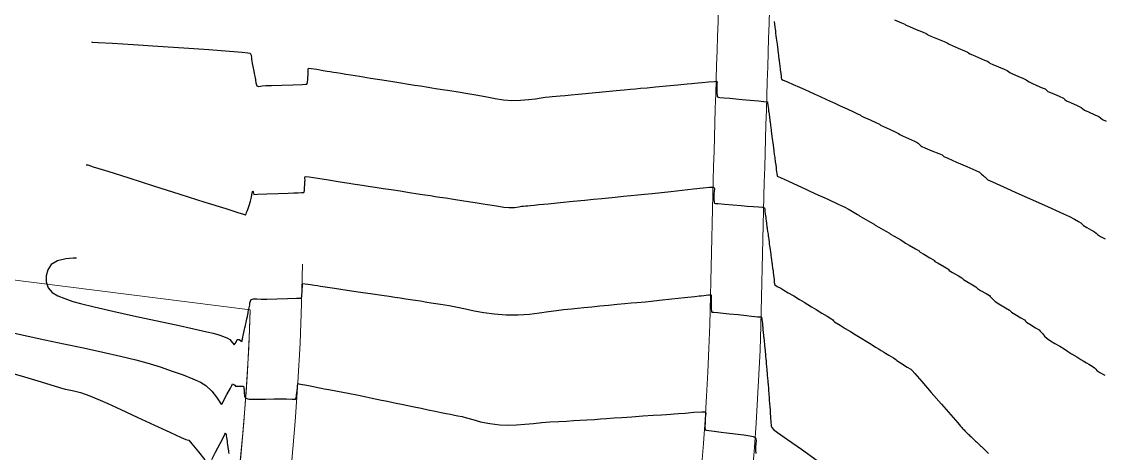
# Model space of a CAD drawing. Header units: millimetres. Extents: x 340454 to 342791, y 6993867 to 6995092.
# Drawn here: x 341707.8 to 341771.3, y 6994542.6 to 6994567.9 of the extents above; entities that cross this region are included whole.
import ezdxf

# ---------------------------------------------------------------- set-up
doc = ezdxf.new("R2010")
doc.units = ezdxf.units.MM
doc.header["$LTSCALE"] = 10
for name, color, linetype in [('T-HM-CURVA_INTERMEDIARIA', 45, 'Continuous'), ('T-HM-CURVA_MESTRA', 20, 'Continuous'), ('URB-Calçadas', 2, 'Continuous'), ('URB-Quadras', 3, 'Continuous')]:
    doc.layers.add(name, color=color, linetype=linetype)

msp = doc.modelspace()

# ---------------------------------------------------------------- linework, layer by layer
at = {"layer": 'T-HM-CURVA_INTERMEDIARIA', "color": 45, "linetype": 'Continuous', "lineweight": -3, "flags": 128}
for points, elevation in [([(341759.051, 6994568.044), (341759.465, 6994567.876), (341759.659, 6994567.796), (341759.702, 6994567.764), (341759.744, 6994567.731), (341759.93, 6994567.654), (341760.327, 6994567.491), (341760.726, 6994567.328), (341760.914, 6994567.25), (341760.964, 6994567.211), (341761.014, 6994567.173), (341761.194, 6994567.097), (341761.576, 6994566.94), (341761.958, 6994566.782), (341762.141, 6994566.704), (341762.198, 6994566.66), (341762.255, 6994566.616), (341762.43, 6994566.542), (341762.796, 6994566.39), (341763.163, 6994566.237), (341763.342, 6994566.16), (341763.405, 6994566.11), (341763.468, 6994566.061), (341763.639, 6994565.987), (341763.989, 6994565.84), (341764.341, 6994565.692), (341764.516, 6994565.616), (341764.585, 6994565.561), (341764.654, 6994565.507), (341764.821, 6994565.433), (341765.157, 6994565.292), (341765.494, 6994565.149), (341765.664, 6994565.074), (341765.74, 6994565.013), (341765.815, 6994564.953), (341765.978, 6994564.881), (341766.299, 6994564.744), (341766.622, 6994564.607), (341766.789, 6994564.532), (341766.869, 6994564.466), (341766.95, 6994564.401), (341767.11, 6994564.329), (341767.417, 6994564.198), (341767.726, 6994564.065), (341767.889, 6994563.991), (341767.975, 6994563.92), (341768.061, 6994563.85), (341768.307, 6994563.74), (341768.716, 6994563.564), (341768.967, 6994563.45), (341769.058, 6994563.375), (341769.149, 6994563.299), (341769.387, 6994563.191), (341769.778, 6994563.022), (341770.022, 6994562.911), (341770.118, 6994562.831), (341770.214, 6994562.75), (341770.446, 6994562.643), (341770.818, 6994562.482), (341771.055, 6994562.372), (341771.155, 6994562.287), (341771.256, 6994562.202), (341771.482, 6994562.097)], 706), ([(341711.917, 6994566.75), (341711.917, 6994566.75), (341711.922, 6994566.749), (341711.925, 6994566.749), (341711.98, 6994566.745), (341712.295, 6994566.726), (341713.136, 6994566.673), (341714.354, 6994566.596), (341715.801, 6994566.502), (341717.325, 6994566.401), (341718.779, 6994566.301), (341720.011, 6994566.21), (341720.738, 6994566.15), (341721.082, 6994566.116), (341721.198, 6994566.098), (341721.218, 6994566.092), (341721.244, 6994566.06), (341721.278, 6994565.973), (341721.295, 6994565.827), (341721.293, 6994565.717), (341721.308, 6994565.642), (341721.34, 6994565.484), (341721.376, 6994565.302), (341721.394, 6994565.217), (341721.411, 6994565.132), (341721.432, 6994565.028), (341721.458, 6994564.898), (341721.49, 6994564.739), (341721.514, 6994564.622), (341721.526, 6994564.564), (341721.537, 6994564.506), (341721.539, 6994564.359), (341721.605, 6994564.173), (341721.731, 6994564.144), (341721.915, 6994564.166), (341722.139, 6994564.19), (341722.474, 6994564.201), (341723.068, 6994564.22), (341723.729, 6994564.241), (341724.266, 6994564.259), (341724.489, 6994564.266), (341724.542, 6994564.267), (341724.567, 6994564.318), (341724.579, 6994564.373), (341724.587, 6994564.427), (341724.595, 6994564.518), (341724.603, 6994564.647), (341724.614, 6994564.815), (341724.621, 6994564.927), (341724.627, 6994565.029), (341724.625, 6994565.132), (341724.639, 6994565.216), (341724.799, 6994565.2), (341725.137, 6994565.145), (341725.502, 6994565.081), (341725.738, 6994565.04), (341725.92, 6994565.011), (341726.102, 6994564.982), (341726.29, 6994564.952), (341726.531, 6994564.914), (341726.825, 6994564.867), (341727.126, 6994564.819), (341727.645, 6994564.737), (341728.289, 6994564.634), (341728.967, 6994564.526), (341729.586, 6994564.427), (341730.054, 6994564.353), (341730.51, 6994564.28), (341730.865, 6994564.223), (341731.221, 6994564.167), (341731.677, 6994564.094), (341732.097, 6994564.028), (341732.51, 6994563.962), (341732.947, 6994563.894), (341733.435, 6994563.817), (341734.005, 6994563.727), (341734.588, 6994563.625), (341735.111, 6994563.521), (341735.602, 6994563.428), (341736.085, 6994563.357), (341736.586, 6994563.32), (341737.093, 6994563.326), (341737.564, 6994563.366), (341737.977, 6994563.421), (341738.309, 6994563.473), (341738.54, 6994563.505), (341738.771, 6994563.527), (341738.955, 6994563.544), (341739.186, 6994563.566), (341739.428, 6994563.588), (341739.722, 6994563.616), (341740.07, 6994563.648), (341740.471, 6994563.685), (341740.913, 6994563.727), (341741.494, 6994563.782), (341742.124, 6994563.841), (341742.712, 6994563.896), (341743.169, 6994563.939), (341743.55, 6994563.975), (341743.847, 6994564.003), (341744.144, 6994564.031), (341744.526, 6994564.067), (341745.015, 6994564.112), (341745.664, 6994564.172), (341746.331, 6994564.234), (341746.875, 6994564.284), (341747.152, 6994564.31), (341747.336, 6994564.327), (341747.519, 6994564.344), (341747.76, 6994564.367), (341748.131, 6994564.403), (341748.474, 6994564.435), (341748.627, 6994564.446), (341748.63, 6994564.393), (341748.627, 6994564.339), (341748.627, 6994564.262), (341748.627, 6994564.136), (341748.627, 6994563.909), (341748.627, 6994563.784), (341748.628, 6994563.715), (341748.63, 6994563.661), (341748.637, 6994563.593), (341748.649, 6994563.538), (341748.692, 6994563.508), (341748.791, 6994563.498), (341749.04, 6994563.475), (341749.374, 6994563.445), (341749.731, 6994563.412), (341750.101, 6994563.377), (341750.584, 6994563.333), (341751.067, 6994563.288), (341751.38, 6994563.258), (341751.533, 6994563.244), (341751.583, 6994563.239), (341751.59, 6994563.238), (341751.592, 6994563.231), (341751.596, 6994563.201), (341751.598, 6994563.179), (341751.614, 6994563.05), (341751.645, 6994562.813), (341751.662, 6994562.683), (341751.67, 6994562.62), (341751.684, 6994562.51), (341751.711, 6994562.307), (341751.726, 6994562.187), (341751.734, 6994562.127), (341751.742, 6994562.067), (341751.765, 6994561.887), (341751.791, 6994561.691), (341751.802, 6994561.602), (341751.814, 6994561.514), (341751.833, 6994561.368), (341751.855, 6994561.195), (341751.871, 6994561.075), (341751.887, 6994560.955), (341751.903, 6994560.831), (341751.92, 6994560.699), (341751.944, 6994560.517), (341751.963, 6994560.371), (341751.975, 6994560.282), (341751.985, 6994560.203), (341751.994, 6994560.136), (341752.003, 6994560.07), (341752.02, 6994559.94), (341752.051, 6994559.707), (341752.074, 6994559.527), (341752.098, 6994559.351), (341752.112, 6994559.244), (341752.126, 6994559.133), (341752.138, 6994559.049), (341752.145, 6994558.992), (341752.152, 6994558.942), (341752.161, 6994558.874), (341752.359, 6994558.783), (341752.872, 6994558.549), (341753.583, 6994558.224), (341754.377, 6994557.861), (341755.137, 6994557.512), (341755.747, 6994557.229), (341756.089, 6994557.065), (341756.393, 6994556.904), (341756.675, 6994556.746), (341756.883, 6994556.625), (341756.966, 6994556.575), (341757.011, 6994556.531), (341757.233, 6994556.406), (341757.643, 6994556.176), (341757.866, 6994556.05), (341757.919, 6994555.998), (341758.136, 6994555.875), (341758.535, 6994555.649), (341758.753, 6994555.525), (341758.814, 6994555.465), (341759.026, 6994555.343), (341759.414, 6994555.123), (341759.628, 6994555), (341759.696, 6994554.932), (341759.903, 6994554.813), (341760.281, 6994554.597), (341760.49, 6994554.476), (341760.528, 6994554.438), (341760.565, 6994554.4), (341760.768, 6994554.282), (341761.135, 6994554.071), (341761.34, 6994553.952), (341761.381, 6994553.91), (341761.422, 6994553.868), (341761.621, 6994553.752), (341761.978, 6994553.545), (341762.178, 6994553.428), (341762.222, 6994553.382), (341762.267, 6994553.337), (341762.461, 6994553.222), (341762.808, 6994553.02), (341763.004, 6994552.904), (341763.052, 6994552.855), (341763.1, 6994552.806), (341763.29, 6994552.693), (341763.627, 6994552.495), (341763.819, 6994552.381), (341763.87, 6994552.328), (341763.921, 6994552.275), (341764.107, 6994552.163), (341764.434, 6994551.971), (341764.623, 6994551.858), (341764.678, 6994551.802), (341764.731, 6994551.745), (341764.786, 6994551.687), (341764.841, 6994551.629), (341764.896, 6994551.57), (341764.954, 6994551.512), (341765.178, 6994551.378), (341765.571, 6994551.146), (341765.797, 6994551.009), (341765.857, 6994550.946), (341765.917, 6994550.883), (341766.12, 6994550.76), (341766.47, 6994550.552), (341766.676, 6994550.426), (341766.739, 6994550.359), (341766.802, 6994550.292), (341767, 6994550.171), (341767.339, 6994549.969), (341767.54, 6994549.846), (341767.608, 6994549.777), (341767.673, 6994549.704), (341767.74, 6994549.622), (341767.863, 6994549.481), (341768.024, 6994549.328), (341768.221, 6994549.191), (341768.462, 6994549.049), (341768.751, 6994548.879), (341769.005, 6994548.722), (341769.207, 6994548.597), (341769.454, 6994548.445), (341769.751, 6994548.261), (341769.999, 6994548.109), (341770.134, 6994548.026), (341770.229, 6994547.967), (341770.325, 6994547.908), (341770.461, 6994547.827), (341770.661, 6994547.707), (341770.792, 6994547.621), (341770.867, 6994547.539), (341770.941, 6994547.457), (341771.118, 6994547.346), (341771.403, 6994547.175)], 704), ([(341711.588, 6994559.538), (341711.598, 6994559.537), (341711.644, 6994559.532), (341711.679, 6994559.527), (341712, 6994559.426), (341712.853, 6994559.156), (341714.086, 6994558.765), (341715.548, 6994558.303), (341717.085, 6994557.816), (341718.547, 6994557.353), (341719.779, 6994556.963), (341720.498, 6994556.736), (341720.83, 6994556.631), (341720.935, 6994556.598), (341720.949, 6994556.594), (341720.952, 6994556.6), (341720.963, 6994556.628), (341720.971, 6994556.649), (341721.005, 6994556.737), (341721.038, 6994556.821), (341721.057, 6994556.868), (341721.076, 6994556.916), (341721.098, 6994556.969), (341721.119, 6994557.025), (341721.157, 6994557.153), (341721.229, 6994557.404), (341721.291, 6994557.632), (341721.342, 6994557.885), (341721.372, 6994558.013), (341721.396, 6994557.942), (341721.409, 6994557.867), (341721.422, 6994557.801), (341721.647, 6994557.808), (341722.189, 6994557.828), (341722.854, 6994557.854), (341723.451, 6994557.877), (341723.785, 6994557.889), (341724.022, 6994557.898), (341724.22, 6994557.906), (341724.306, 6994557.909), (341724.364, 6994557.912), (341724.385, 6994557.965), (341724.396, 6994558.017), (341724.403, 6994558.071), (341724.408, 6994558.126), (341724.414, 6994558.226), (341724.421, 6994558.34), (341724.425, 6994558.404), (341724.429, 6994558.469), (341724.433, 6994558.546), (341724.438, 6994558.633), (341724.432, 6994558.749), (341724.452, 6994558.859), (341724.672, 6994558.838), (341725.18, 6994558.761), (341725.807, 6994558.659), (341726.387, 6994558.563), (341726.752, 6994558.503), (341727.025, 6994558.461), (341727.241, 6994558.428), (341727.513, 6994558.387), (341727.798, 6994558.343), (341728.145, 6994558.29), (341728.554, 6994558.227), (341729.027, 6994558.155), (341729.486, 6994558.084), (341730.019, 6994558.002), (341730.567, 6994557.918), (341731.069, 6994557.84), (341731.468, 6994557.779), (341731.813, 6994557.726), (341732.082, 6994557.684), (341732.351, 6994557.643), (341732.696, 6994557.59), (341733.147, 6994557.521), (341733.765, 6994557.427), (341734.431, 6994557.325), (341735.024, 6994557.235), (341735.423, 6994557.174), (341735.799, 6994557.108), (341736.103, 6994557.052), (341736.407, 6994557.025), (341736.729, 6994557.038), (341736.996, 6994557.074), (341737.152, 6994557.099), (341737.275, 6994557.111), (341737.398, 6994557.123), (341737.513, 6994557.135), (341737.682, 6994557.151), (341737.887, 6994557.172), (341738.167, 6994557.199), (341738.716, 6994557.254), (341739.422, 6994557.324), (341740.176, 6994557.399), (341740.865, 6994557.467), (341741.379, 6994557.518), (341741.873, 6994557.568), (341742.257, 6994557.606), (341742.641, 6994557.644), (341743.135, 6994557.693), (341743.571, 6994557.736), (341743.97, 6994557.775), (341744.375, 6994557.814), (341744.824, 6994557.858), (341745.36, 6994557.91), (341745.926, 6994557.972), (341746.58, 6994558.049), (341747.24, 6994558.126), (341747.825, 6994558.189), (341748.184, 6994558.219), (341748.362, 6994558.225), (341748.428, 6994558.218), (341748.443, 6994558.212), (341748.464, 6994558.186), (341748.481, 6994558.118), (341748.468, 6994557.993), (341748.445, 6994557.828), (341748.446, 6994557.633), (341748.446, 6994557.527), (341748.447, 6994557.475), (341748.453, 6994557.388), (341748.462, 6994557.332), (341748.48, 6994557.281), (341748.538, 6994557.273), (341748.691, 6994557.26), (341749.068, 6994557.226), (341749.555, 6994557.183), (341750.039, 6994557.14), (341750.404, 6994557.108), (341750.745, 6994557.083), (341751.061, 6994557.063), (341751.3, 6994557.044), (341751.412, 6994557.019), (341751.439, 6994556.915), (341751.443, 6994556.788), (341751.463, 6994556.643), (341751.489, 6994556.447), (341751.503, 6994556.344), (341751.514, 6994556.264), (341751.537, 6994556.088), (341751.563, 6994555.9), (341751.572, 6994555.834), (341751.58, 6994555.768), (341751.601, 6994555.62), (341751.623, 6994555.455), (341751.635, 6994555.364), (341751.648, 6994555.273), (341751.664, 6994555.152), (341751.683, 6994555.01), (341751.7, 6994554.889), (341751.715, 6994554.777), (341751.729, 6994554.67), (341751.744, 6994554.563), (341751.764, 6994554.413), (341751.782, 6994554.282), (341751.794, 6994554.198), (341751.805, 6994554.115), (341751.828, 6994553.944), (341751.85, 6994553.786), (341751.858, 6994553.727), (341751.866, 6994553.667), (341751.893, 6994553.474), (341751.918, 6994553.291), (341751.928, 6994553.218), (341751.951, 6994553.049), (341751.986, 6994552.795), (341751.99, 6994552.635), (341752.027, 6994552.497), (341752.167, 6994552.393), (341752.378, 6994552.288), (341752.552, 6994552.184), (341752.816, 6994552.026), (341753.133, 6994551.836), (341753.466, 6994551.635), (341753.744, 6994551.467), (341753.962, 6994551.335), (341754.177, 6994551.204), (341754.452, 6994551.036), (341754.782, 6994550.834), (341755.09, 6994550.646), (341755.321, 6994550.504), (341755.423, 6994550.439), (341755.477, 6994550.382), (341755.53, 6994550.324), (341755.632, 6994550.259), (341755.86, 6994550.118), (341756.16, 6994549.934), (341756.475, 6994549.74), (341756.734, 6994549.58), (341756.937, 6994549.455), (341757.138, 6994549.331), (341757.389, 6994549.176), (341757.679, 6994548.997), (341757.942, 6994548.835), (341758.149, 6994548.708), (341758.273, 6994548.632), (341758.397, 6994548.555), (341758.522, 6994548.478), (341758.721, 6994548.357), (341758.989, 6994548.192), (341759.128, 6994548.106), (341759.186, 6994548.042), (341759.403, 6994547.908), (341759.801, 6994547.663), (341760.02, 6994547.528), (341760.084, 6994547.456), (341760.243, 6994547.274), (341760.649, 6994546.809), (341761.202, 6994546.174), (341761.804, 6994545.482), (341762.358, 6994544.847), (341762.764, 6994544.38), (341762.925, 6994544.195), (341762.967, 6994544.15), (341763.008, 6994544.104), (341763.05, 6994544.058), (341763.092, 6994544.012), (341763.134, 6994543.965), (341763.177, 6994543.917), (341763.223, 6994543.87), (341763.271, 6994543.822), (341763.322, 6994543.774), (341763.375, 6994543.724), (341763.427, 6994543.675), (341763.48, 6994543.625), (341763.534, 6994543.574), (341763.588, 6994543.524), (341763.642, 6994543.472), (341763.698, 6994543.42), (341763.753, 6994543.368), (341763.809, 6994543.315), (341763.866, 6994543.261), (341763.923, 6994543.207), (341763.981, 6994543.153), (341764.04, 6994543.098), (341764.099, 6994543.042), (341764.159, 6994542.986), (341764.219, 6994542.929), (341764.28, 6994542.871), (341764.341, 6994542.813), (341764.4, 6994542.755), (341764.455, 6994542.696), (341764.509, 6994542.638), (341764.563, 6994542.577)], 703), ([(341711, 6994554.082), (341711, 6994554.079), (341711, 6994554.063), (341710.999, 6994554.053), (341710.817, 6994554.047), (341710.392, 6994554.007), (341709.905, 6994553.895), (341709.535, 6994553.676), (341709.335, 6994553.366), (341709.237, 6994553.021), (341709.245, 6994552.662), (341709.362, 6994552.311), (341709.588, 6994552.033), (341709.914, 6994551.84), (341710.324, 6994551.684), (341710.802, 6994551.515), (341711.248, 6994551.387), (341712.064, 6994551.19), (341713.142, 6994550.945), (341714.374, 6994550.673), (341715.651, 6994550.395), (341716.866, 6994550.132), (341717.909, 6994549.906), (341718.674, 6994549.736), (341719.051, 6994549.645), (341719.371, 6994549.544), (341719.653, 6994549.445), (341719.877, 6994549.352), (341720.026, 6994549.27), (341720.171, 6994549.075), (341720.279, 6994548.961), (341720.4, 6994549.119), (341720.46, 6994549.276), (341720.513, 6994549.281), (341720.568, 6994549.277), (341720.638, 6994549.21), (341720.717, 6994549.153), (341720.758, 6994549.292), (341720.781, 6994549.433), (341720.802, 6994549.522), (341720.84, 6994549.693), (341720.882, 6994549.879), (341720.899, 6994549.955), (341720.916, 6994550.032), (341720.937, 6994550.123), (341720.953, 6994550.197), (341720.971, 6994550.275), (341720.982, 6994550.325), (341720.997, 6994550.395), (341721.018, 6994550.489), (341721.051, 6994550.637), (341721.081, 6994550.772), (341721.094, 6994550.834), (341721.107, 6994550.895), (341721.144, 6994551.063), (341721.178, 6994551.22), (341721.192, 6994551.288), (341721.194, 6994551.435), (341721.266, 6994551.635), (341721.403, 6994551.672), (341721.607, 6994551.66), (341721.854, 6994551.648), (341722.192, 6994551.656), (341722.774, 6994551.67), (341723.415, 6994551.685), (341723.935, 6994551.697), (341724.15, 6994551.702), (341724.202, 6994551.702), (341724.228, 6994551.748), (341724.24, 6994551.8), (341724.249, 6994551.856), (341724.256, 6994551.932), (341724.262, 6994552.026), (341724.268, 6994552.119), (341724.277, 6994552.254), (341724.286, 6994552.393), (341724.292, 6994552.487), (341724.297, 6994552.569), (341724.447, 6994552.549), (341724.751, 6994552.504), (341725.002, 6994552.467), (341725.176, 6994552.44), (341725.35, 6994552.413), (341725.615, 6994552.374), (341726.175, 6994552.291), (341726.909, 6994552.182), (341727.698, 6994552.066), (341728.42, 6994551.959), (341728.956, 6994551.879), (341729.376, 6994551.818), (341729.71, 6994551.769), (341730.015, 6994551.725), (341730.348, 6994551.675), (341730.768, 6994551.611), (341731.208, 6994551.542), (341731.595, 6994551.48), (341731.975, 6994551.418), (341732.397, 6994551.349), (341732.907, 6994551.267), (341733.381, 6994551.177), (341733.864, 6994551.07), (341734.374, 6994550.959), (341734.928, 6994550.857), (341735.546, 6994550.776), (341736.243, 6994550.729), (341736.958, 6994550.729), (341737.613, 6994550.77), (341738.207, 6994550.836), (341738.739, 6994550.913), (341739.207, 6994550.984), (341739.61, 6994551.035), (341740.078, 6994551.081), (341740.442, 6994551.119), (341740.806, 6994551.156), (341741.274, 6994551.203), (341741.749, 6994551.249), (341742.261, 6994551.297), (341742.767, 6994551.344), (341743.225, 6994551.387), (341743.594, 6994551.422), (341743.922, 6994551.452), (341744.178, 6994551.475), (341744.433, 6994551.499), (341744.761, 6994551.532), (341745.251, 6994551.583), (341745.971, 6994551.66), (341746.728, 6994551.742), (341747.328, 6994551.807), (341747.578, 6994551.834), (341747.633, 6994551.839), (341747.689, 6994551.845), (341747.85, 6994551.864), (341748.133, 6994551.896), (341748.288, 6994551.91), (341748.288, 6994551.814), (341748.288, 6994551.715), (341748.288, 6994551.563), (341748.288, 6994551.394), (341748.288, 6994551.275), (341748.288, 6994551.215), (341748.287, 6994551.164), (341748.288, 6994551.108), (341748.29, 6994551.056), (341748.296, 6994550.987), (341748.304, 6994550.935), (341748.327, 6994550.89), (341748.434, 6994550.88), (341748.686, 6994550.856), (341748.985, 6994550.828), (341749.344, 6994550.791), (341749.862, 6994550.737), (341750.362, 6994550.685), (341750.663, 6994550.654), (341750.852, 6994550.634), (341751.009, 6994550.618), (341751.092, 6994550.609), (341751.176, 6994550.607), (341751.248, 6994550.593), (341751.27, 6994550.454), (341751.293, 6994550.213), (341751.303, 6994550.082), (341751.31, 6994550.017), (341751.323, 6994549.894), (341751.347, 6994549.667), (341751.361, 6994549.531), (341751.368, 6994549.462), (341751.375, 6994549.393), (341751.397, 6994549.178), (341751.417, 6994548.979), (341751.422, 6994548.923), (341751.427, 6994548.875), (341751.433, 6994548.82), (341751.44, 6994548.747), (341751.448, 6994548.66), (341751.458, 6994548.558), (341751.471, 6994548.426), (341751.484, 6994548.291), (341751.498, 6994548.139), (341751.51, 6994548.006), (341751.523, 6994547.873), (341751.54, 6994547.674), (341751.555, 6994547.509), (341751.564, 6994547.414), (341751.572, 6994547.32), (341751.583, 6994547.187), (341751.6, 6994546.988), (341751.61, 6994546.877), (341751.614, 6994546.821), (341751.619, 6994546.766), (341751.63, 6994546.638), (341751.648, 6994546.404), (341751.662, 6994546.241), (341751.671, 6994546.119), (341751.679, 6994546.016), (341751.685, 6994545.927), (341751.692, 6994545.839), (341751.7, 6994545.723), (341751.714, 6994545.52), (341751.728, 6994545.325), (341751.741, 6994545.144), (341751.754, 6994544.963), (341751.771, 6994544.708), (341751.791, 6994544.403), (341751.801, 6994544.252), (341751.806, 6994544.179), (341751.856, 6994544.103), (341751.941, 6994543.995), (341752.175, 6994543.826), (341752.761, 6994543.411), (341753.581, 6994542.831), (341754.517, 6994542.171)], 702), ([(341707.367, 6994549.66), (341708.175, 6994549.481), (341709.167, 6994549.268), (341710.275, 6994549.031), (341711.431, 6994548.783), (341712.565, 6994548.535), (341713.609, 6994548.298), (341714.495, 6994548.083), (341715.154, 6994547.904), (341715.921, 6994547.664), (341716.638, 6994547.426), (341717.286, 6994547.194), (341717.844, 6994546.971), (341718.292, 6994546.763), (341718.61, 6994546.574), (341718.957, 6994546.253), (341719.242, 6994545.893), (341719.434, 6994545.6), (341719.507, 6994545.478), (341719.566, 6994545.504), (341719.657, 6994545.673), (341719.854, 6994546.042), (341720.052, 6994546.413), (341720.144, 6994546.586), (341720.183, 6994546.676), (341720.248, 6994546.638), (341720.311, 6994546.595), (341720.355, 6994546.534), (341720.413, 6994546.535), (341720.487, 6994546.536), (341720.583, 6994546.537), (341720.655, 6994546.536), (341720.727, 6994546.535), (341720.82, 6994546.539), (341720.84, 6994546.439), (341720.867, 6994546.268), (341720.869, 6994546.131), (341720.875, 6994545.962), (341720.943, 6994545.825), (341721.159, 6994545.784), (341721.588, 6994545.772), (341722.11, 6994545.778), (341722.605, 6994545.789), (341722.952, 6994545.793), (341723.351, 6994545.788), (341723.685, 6994545.784), (341723.828, 6994545.782), (341723.88, 6994545.78), (341723.908, 6994545.83), (341723.922, 6994545.882), (341723.932, 6994545.935), (341723.944, 6994546.02), (341723.957, 6994546.147), (341723.974, 6994546.306), (341723.986, 6994546.419), (341723.994, 6994546.5), (341724.002, 6994546.578), (341724.005, 6994546.634), (341724.013, 6994546.69), (341724.178, 6994546.663), (341724.544, 6994546.593), (341724.94, 6994546.516), (341725.193, 6994546.466), (341725.379, 6994546.428), (341725.565, 6994546.39), (341725.83, 6994546.338), (341726.342, 6994546.239), (341726.967, 6994546.119), (341727.572, 6994546.001), (341728.027, 6994545.911), (341728.381, 6994545.839), (341728.657, 6994545.781), (341728.932, 6994545.723), (341729.285, 6994545.649), (341729.692, 6994545.564), (341730.198, 6994545.457), (341730.739, 6994545.344), (341731.251, 6994545.237), (341731.668, 6994545.15), (341732.075, 6994545.067), (341732.427, 6994544.996), (341732.727, 6994544.936), (341732.978, 6994544.886), (341733.222, 6994544.836), (341733.417, 6994544.797), (341733.661, 6994544.747), (341733.912, 6994544.68), (341734.283, 6994544.573), (341734.75, 6994544.452), (341735.286, 6994544.342), (341735.867, 6994544.268), (341736.362, 6994544.25), (341736.858, 6994544.265), (341737.352, 6994544.303), (341737.844, 6994544.352), (341738.333, 6994544.4), (341738.818, 6994544.437), (341739.345, 6994544.467), (341739.794, 6994544.491), (341740.195, 6994544.513), (341740.582, 6994544.535), (341740.988, 6994544.56), (341741.437, 6994544.589), (341741.787, 6994544.614), (341742.136, 6994544.639), (341742.585, 6994544.671), (341743.036, 6994544.702), (341743.625, 6994544.743), (341744.266, 6994544.787), (341744.875, 6994544.829), (341745.366, 6994544.863), (341745.656, 6994544.883), (341745.914, 6994544.899), (341746.119, 6994544.911), (341746.377, 6994544.927), (341746.755, 6994544.958), (341747.275, 6994545.003), (341747.742, 6994545.038), (341747.957, 6994545.04), (341747.965, 6994544.942), (341747.948, 6994544.817), (341747.941, 6994544.662), (341747.931, 6994544.443), (341747.926, 6994544.328), (341747.923, 6994544.256), (341747.921, 6994544.205), (341747.92, 6994544.141), (341747.922, 6994544.09), (341747.927, 6994544.031), (341747.938, 6994543.978), (341747.999, 6994543.959), (341748.141, 6994543.939), (341748.471, 6994543.891), (341748.866, 6994543.833), (341749.208, 6994543.793), (341749.694, 6994543.744), (341750.208, 6994543.685), (341750.561, 6994543.629), (341750.753, 6994543.583), (341750.833, 6994543.55), (341750.855, 6994543.532), (341750.878, 6994543.502), (341750.908, 6994543.436), (341750.921, 6994543.326), (341750.904, 6994543.166), (341750.887, 6994542.96), (341750.898, 6994542.755), (341750.907, 6994542.584)], 701)]:
    msp.add_lwpolyline(points, dxfattribs=dict(at, elevation=elevation))
at = {"layer": 'T-HM-CURVA_MESTRA', "color": 20, "linetype": 'Continuous', "lineweight": -3, "flags": 128}
for points, elevation in [([(341751.986, 6994567.959), (341752.007, 6994567.795), (341752.029, 6994567.612), (341752.042, 6994567.509), (341752.055, 6994567.407), (341752.072, 6994567.274), (341752.092, 6994567.116), (341752.109, 6994566.979), (341752.125, 6994566.855), (341752.139, 6994566.737), (341752.154, 6994566.62), (341752.176, 6994566.449), (341752.194, 6994566.302), (341752.206, 6994566.213), (341752.217, 6994566.124), (341752.242, 6994565.928), (341752.264, 6994565.75), (341752.272, 6994565.689), (341752.28, 6994565.628), (341752.295, 6994565.508), (341752.321, 6994565.307), (341752.335, 6994565.197), (341752.343, 6994565.132), (341752.359, 6994565.005), (341752.389, 6994564.773), (341752.405, 6994564.644), (341752.416, 6994564.561), (341752.517, 6994564.515), (341752.768, 6994564.404), (341753.107, 6994564.256), (341753.467, 6994564.097), (341753.779, 6994563.958), (341754.05, 6994563.837), (341754.333, 6994563.71), (341754.681, 6994563.552), (341755.017, 6994563.4), (341755.279, 6994563.28), (341755.54, 6994563.161), (341755.869, 6994563.008), (341756.269, 6994562.823), (341756.644, 6994562.648), (341756.923, 6994562.518), (341757.034, 6994562.465), (341757.084, 6994562.423), (341757.256, 6994562.344), (341757.629, 6994562.173), (341758.003, 6994562.002), (341758.176, 6994561.923), (341758.237, 6994561.87), (341758.404, 6994561.792), (341758.765, 6994561.626), (341759.126, 6994561.46), (341759.294, 6994561.381), (341759.367, 6994561.318), (341759.529, 6994561.241), (341759.878, 6994561.08), (341760.227, 6994560.917), (341760.391, 6994560.84), (341760.433, 6994560.804), (341760.474, 6994560.766), (341760.517, 6994560.729), (341760.56, 6994560.691), (341760.603, 6994560.652), (341760.647, 6994560.614), (341760.84, 6994560.535), (341761.25, 6994560.368), (341761.661, 6994560.2), (341761.856, 6994560.119), (341761.906, 6994560.074), (341761.956, 6994560.029), (341762.179, 6994559.93), (341762.693, 6994559.702), (341763.306, 6994559.431), (341763.823, 6994559.201), (341764.05, 6994559.099), (341764.11, 6994559.046), (341764.169, 6994558.99), (341764.229, 6994558.935), (341764.29, 6994558.879), (341764.352, 6994558.823), (341764.414, 6994558.766), (341764.476, 6994558.706), (341764.541, 6994558.65), (341764.801, 6994558.532), (341765.452, 6994558.24), (341766.345, 6994557.841), (341767.33, 6994557.401), (341768.256, 6994556.986), (341768.973, 6994556.663), (341769.331, 6994556.497), (341769.624, 6994556.343), (341769.864, 6994556.208), (341769.994, 6994556.127), (341770.076, 6994556.047), (341770.158, 6994555.966), (341770.336, 6994555.864), (341770.621, 6994555.709), (341770.802, 6994555.604), (341770.887, 6994555.52), (341770.973, 6994555.436), (341771.147, 6994555.334), (341771.421, 6994555.185)], 705), ([(341707.218, 6994547.304), (341707.971, 6994547.085), (341708.742, 6994546.852), (341709.448, 6994546.636), (341710.011, 6994546.465), (341710.35, 6994546.367), (341710.675, 6994546.294), (341710.936, 6994546.245), (341711.257, 6994546.162), (341711.533, 6994546.072), (341711.794, 6994545.974), (341712.076, 6994545.859), (341712.416, 6994545.716), (341712.852, 6994545.521), (341713.625, 6994545.167), (341714.589, 6994544.723), (341715.598, 6994544.256), (341716.506, 6994543.836), (341717.165, 6994543.531), (341717.429, 6994543.41), (341717.52, 6994543.395), (341717.606, 6994543.373), (341717.797, 6994543.149), (341718.182, 6994542.677), (341718.561, 6994542.208)], 700), ([(341718.966, 6994542.238), (341719.189, 6994542.668), (341719.454, 6994543.179), (341719.64, 6994543.536), (341719.735, 6994543.718), (341719.767, 6994543.779), (341719.771, 6994543.787), (341719.775, 6994543.781), (341719.788, 6994543.75), (341719.797, 6994543.725), (341719.808, 6994543.649), (341719.825, 6994543.529), (341719.856, 6994543.312), (341719.873, 6994543.192), (341719.884, 6994543.111), (341719.909, 6994542.93), (341719.936, 6994542.735), (341719.945, 6994542.662), (341719.955, 6994542.59)], 700)]:
    msp.add_lwpolyline(points, dxfattribs=dict(at, elevation=elevation))
at = {"layer": 'URB-Calçadas', "lineweight": 0}
for points in [[(341813.189, 6994548.521, -0.154603), (341769.061, 6994422.419, -0.499968), (341758.211, 6994421.262), (341722.09, 6994456.659, -0.315349), (341720.75, 6994466.552, 0.143753), (341748.209, 6994550.157, -0.011113), (341750.487, 6994604.294, -0.380362), (341759.213, 6994611.243, -0.065745), (341810.489, 6994599.218, -0.387497), (341814.847, 6994591.795, 0.009382), (341813.189, 6994548.516)], [(341549.964, 6994572.578), (341544.441, 6994513.129, 0.441915), (341552.414, 6994504.389), (341573.451, 6994504.41, -2.636759), (341572.626, 6994493.167, -0.012632), (341474.754, 6994497.063, 0.571181), (341474.754, 6994497.063, 0.423438), (341466.244, 6994490.841), (341461.414, 6994441.05, 0.451996), (341468.35, 6994432.344, 0.01745), (341608.104, 6994427.975, 0.093596), (341651.192, 6994436.869, 0.2812), (341724.28, 6994553.693)]]:
    msp.add_lwpolyline(points, format="xyb", dxfattribs=at)
at = {"layer": 'URB-Quadras', "color": 252, "lineweight": 0}
for points in [[(341759.961, 6994423.047, 0.453388), (341767.461, 6994423.619, 0.154587), (341811.19, 6994548.568, -0.00938), (341812.851, 6994591.909, 0.3287), (341809.609, 6994596.878, 0.06575), (341758.965, 6994608.756, 0.424435), (341753.481, 6994604.101, 0.011116), (341751.208, 6994550.08, -0.143782), (341723.221, 6994464.851, 0.364579), (341723.84, 6994458.445), (341759.961, 6994423.047)], [(341696.585, 6994479.141, 0.150369), (341721.223, 6994551.03), (341620.036, 6994563.795)], [(341572.659, 6994506.386, -2.326577), (341571.688, 6994491.18, -0.012591), (341474.035, 6994495.106, 0.405063), (341468.732, 6994490.599), (341463.902, 6994440.809, 0.423192), (341468.548, 6994435.337, 0.017447), (341608.073, 6994430.975, 0.093313), (341649.949, 6994439.602, 0.275349), (341721.223, 6994551.03)]]:
    msp.add_lwpolyline(points, format="xyb", dxfattribs=at)

doc.saveas('drawing.dxf')
